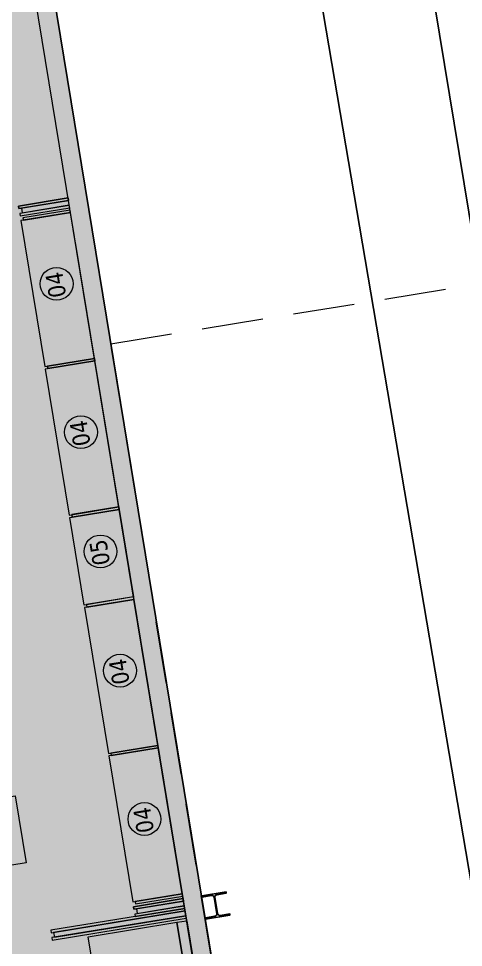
# Model space of a CAD drawing. Header units: metres. Extents: x 2 to 659295185, y -28 to 1124222152.
# Drawn here: x 655578.34 to 655581.95, y 1126596.32 to 1126603.85 of the extents above; entities that cross this region are included whole.
import ezdxf

# ---------------------------------------------------------------- set-up
doc = ezdxf.new("R2010")
doc.units = ezdxf.units.M
doc.header["$MEASUREMENT"] = 0
for name, pattern in [('CCSM_C1_CUERPO BJ$0$CONTINUA', [0]), ('CCSM_C1_CUERPO BJ$0$DASHED', [0.75, 0.5, -0.25]), ('CONTINUA', [0]), ('DASHDOT', [1, 0.5, -0.25, 0, -0.25])]:
    doc.linetypes.add(name, pattern=pattern)
doc.layers.get('0').update_dxf_attribs({"linetype": 'CONTINUOUS'})
for name, color, linetype in [('A-PARED', 2, 'CONTINUA'), ('CCSM_C1_CUERPO BJ$0$A-PARED', 2, 'CCSM_C1_CUERPO BJ$0$CONTINUA'), ('CCSM_C1_CUERPO BJ$0$A-PROYECCIONES', 5, 'CCSM_C1_CUERPO BJ$0$DASHED'), ('CCSM_C1_CUERPO BJ$0$A_INDICATIVOS', 8, 'CCSM_C1_CUERPO BJ$0$CONTINUA'), ('CCSM_C1_CUERPO BJ$0$E-CM', 3, 'CONTINUOUS'), ('Parcelas', 140, 'CONTINUOUS')]:
    doc.layers.add(name, color=color, linetype=linetype)
for name, color, linetype, lineweight in [('LC-CODIGOS', 12, 'CONTINUOUS', 0), ('LC-MOBILIARIO METÁLICO TIENDA', 12, 'CONTINUOUS', 13), ('LC-MUEBLE MADERA', 12, 'CONTINUOUS', 9), ('LOCALES ASIGNADOS', 41, 'DASHDOT', 0)]:
    doc.layers.add(name, color=color, linetype=linetype, lineweight=lineweight)
doc.styles.get("Standard").update_dxf_attribs({"font": 'tahoma.ttf'})

# ---------------------------------------------------------------- blocks, each defined once
blk = doc.blocks.new('40')
for points in [[(-504829.4275, -306716.3961), (-504830.6325, -306716.3961), (-504830.6325, -306716.3161), (-504829.4275, -306716.3161)], [(-504829.4275, -306716.3961), (-504829.4275, -306717.1261), (-504830.6325, -306717.1261), (-504830.6325, -306716.3961)]]:
    blk.add_lwpolyline(points, close=True)
at = {"layer": 'LC-CODIGOS'}
blk.add_circle((-504829.6636, -306716.892), 0.1441, dxfattribs=at)
at = {"layer": 'LC-CODIGOS', "insert": (-504829.574, -306716.9608), "char_height": 0.13925, "width": 0.016231, "attachment_point": 9, "rotation": 360}
blk.add_mtext('40', dxfattribs=at)
blk = doc.blocks.new('CCSM_C1_CUERPO BJ$0$Camion L12')
blk.add_lwpolyline([(-1.1481, 0), (-1.152, 8.0483, -0.414214), (-1.1071, 8.0932), (1.1071, 8.0943, -0.414214), (1.152, 8.0494), (1.1519, 0)], format="xyb", close=True)
blk = doc.blocks.new('CCSM_C1_CUERPO BJ$0$HEA200')
blk.add_lwpolyline([(3.2, 27.5), (3.2, 162, -0.410123), (21, 180), (100, 180), (100, 190), (-100, 190), (-100, 180), (-21, 180, -0.410123), (-3.3, 162), (-3.3, 28, -0.410123), (-21, 10), (-100, 10), (-100, 0), (100, 0), (100, 10), (21, 10, -0.418316), (3.2, 28)], format="xyb")
blk = doc.blocks.new('mueble de equip')
blk.add_lwpolyline([(161.2126, 53.4528), (161.7626, 53.4528), (161.7626, 51.699), (161.2126, 51.699)], close=True)
blk = doc.blocks.new('vitrina E.M')
for points in [[(-504816.5194, -306803.8104), (-504816.5394, -306803.8104), (-504816.5394, -306804.1971), (-504816.5194, -306804.1971)], [(-504816.5194, -306803.7904), (-504816.5194, -306804.1971), (-504815.3194, -306804.1971), (-504815.3194, -306803.7904)], [(-504815.2994, -306803.8104), (-504815.3194, -306803.8104), (-504815.3194, -306804.1971), (-504815.2994, -306804.1971)], [(-504815.2994, -306803.7904), (-504815.2994, -306804.1971), (-504814.0994, -306804.1971), (-504814.0994, -306803.7904)], [(-504814.0794, -306803.8104), (-504814.0994, -306803.8104), (-504814.0994, -306804.1971), (-504814.0794, -306804.1971)], [(-504814.0794, -306803.8104), (-504814.0994, -306803.8104), (-504814.0994, -306804.1971), (-504814.0794, -306804.1971)], [(-504813.3594, -306803.7904), (-504813.3594, -306804.1971), (-504814.0794, -306804.1971), (-504814.0794, -306803.7904)], [(-504813.3594, -306803.8104), (-504813.3394, -306803.8104), (-504813.3394, -306804.1971), (-504813.3594, -306804.1971)], [(-504813.3593, -306803.8104), (-504813.3393, -306803.8104), (-504813.3393, -306804.1971), (-504813.3593, -306804.1971)], [(-504813.3593, -306803.8104), (-504813.3393, -306803.8104), (-504813.3393, -306804.197), (-504813.3593, -306804.197)], [(-504813.3393, -306803.8104), (-504813.3593, -306803.8104), (-504813.3593, -306804.197), (-504813.3393, -306804.197)], [(-504813.3394, -306803.7904), (-504813.3394, -306804.1971), (-504812.1394, -306804.1971), (-504812.1394, -306803.7904)], [(-504812.1395, -306803.8104), (-504812.1195, -306803.8104), (-504812.1195, -306804.1971), (-504812.1395, -306804.1971)], [(-504812.1194, -306803.8104), (-504812.1394, -306803.8104), (-504812.1394, -306804.1971), (-504812.1194, -306804.1971)], [(-504812.1394, -306803.8104), (-504812.1194, -306803.8104), (-504812.1194, -306804.1971), (-504812.1394, -306804.1971)], [(-504812.1394, -306803.8104), (-504812.1194, -306803.8104), (-504812.1194, -306804.197), (-504812.1394, -306804.197)], [(-504812.1194, -306803.8104), (-504812.1394, -306803.8104), (-504812.1394, -306804.197), (-504812.1194, -306804.197)], [(-504812.1195, -306803.7904), (-504812.1195, -306804.1971), (-504810.9195, -306804.1971), (-504810.9195, -306803.7904)], [(-504810.8995, -306803.8104), (-504810.9195, -306803.8104), (-504810.9195, -306804.1971), (-504810.8995, -306804.1971)]]:
    blk.add_lwpolyline(points, close=True)
for points in [[(-504814.0793, -306803.8104), (-504814.0993, -306803.8104), (-504814.0993, -306804.1971), (-504814.0793, -306804.1971), (-504814.0793, -306803.8104)], [(-504814.0793, -306803.8104), (-504814.0993, -306803.8104), (-504814.0993, -306804.197), (-504814.0793, -306804.197)]]:
    blk.add_lwpolyline(points)
at = {"layer": 'LC-CODIGOS'}
for centre in [(-504815.8716, -306803.9925), (-504814.6516, -306803.9925), (-504813.6716, -306803.9925), (-504812.6916, -306803.9925), (-504811.4717, -306803.9925)]:
    blk.add_circle(centre, 0.1331, dxfattribs=at)
at = {"layer": 'LC-CODIGOS', "char_height": 0.13925, "width": 0.016231, "attachment_point": 1}
for s, insert in [('04', (-504815.9836, -306803.9142)), ('04', (-504814.7636, -306803.9142)), ('05', (-504813.7836, -306803.9142)), ('04', (-504812.8037, -306803.9142)), ('04', (-504811.5837, -306803.9142))]:
    blk.add_mtext(s, dxfattribs=dict(at, insert=insert))
blk = doc.blocks.new('triple tabique slatwall')
for points in [[(-504845.0212, -306716.8481), (-504845.0012, -306716.8481), (-504845.0012, -306717.2346), (-504845.0012, -306717.2546), (-504845.0212, -306717.2546)], [(-504845.0012, -306716.8481), (-504845.0212, -306716.8481), (-504845.0212, -306717.2546), (-504845.0212, -306717.2546), (-504845.0012, -306717.2546)]]:
    blk.add_lwpolyline(points, close=True)
for points in [[(-504845.0012, -306716.8481), (-504845.0012, -306717.2346), (-504845.0012, -306717.2346), (-504844.9612, -306717.2346), (-504844.9612, -306716.8481)], [(-504844.9612, -306716.8481), (-504844.9612, -306717.2546), (-504844.9412, -306717.2546), (-504844.9412, -306716.8481), (-504844.9612, -306716.8481)]]:
    blk.add_lwpolyline(points)

msp = doc.modelspace()

# ---------------------------------------------------------------- hatches: boundary and pattern name
at = {"layer": 'LOCALES ASIGNADOS'}
msp.add_hatch(color=256, dxfattribs=at).paths.add_polyline_path([(655573.6331, 1126634.5074), (655553.8917, 1126631.272), (655555.8356, 1126619.4144), (655554.4093, 1126619.1806), (655558.2966, 1126595.4672), (655554.0154, 1126594.7654), (655555.9762, 1126582.7407), (655581.4343, 1126586.9137)])

# ---------------------------------------------------------------- linework, layer by layer
msp.add_lwpolyline([(655553.8917, 1126631.272), (655573.6331, 1126634.5074), (655581.4343, 1126586.9137), (655555.9762, 1126582.7407), (655554.0154, 1126594.7654), (655558.2966, 1126595.4672), (655554.4093, 1126619.1806), (655555.8356, 1126619.4144), (655553.8917, 1126631.272)])
at = {"layer": 'A-PARED', "lineweight": 5}
for p, q in [((655580.5708, 1126591.2573, 0.0026), (655576.4213, 1126616.5725, 0)), ((655578.8034, 1126602.0374), (655580.1096, 1126594.0686))]:
    msp.add_line(p, q, dxfattribs=at)
at = {"layer": 'CCSM_C1_CUERPO BJ$0$A-PARED', "lineweight": 5}
msp.add_line((655575.012, 1126626.095), (655580.7523, 1126591.0652), dxfattribs=at)
at = {"layer": 'CCSM_C1_CUERPO BJ$0$A-PROYECCIONES', "lineweight": 5}
msp.add_lwpolyline([(655580.7538, 1126591.0655), (655579.0901, 1126601.2156), (655590.424, 1126603.0632), (655591.3616, 1126598.3531), (655592.4265, 1126592.9787), (655593.4234, 1126587.9704), (655593.6633, 1126586.7901), (655581.774, 1126584.8413), (655580.7538, 1126591.0655)], dxfattribs=at)
at = {"layer": 'LC-MUEBLE MADERA'}
for points in [[(655578.604, 1126596.4568), (655578.6072, 1126596.4371), (655579.6927, 1126596.615), (655579.6895, 1126596.6347)], [(655578.6269, 1126596.4403), (655578.6334, 1126596.4008), (655579.6992, 1126596.5755), (655579.6927, 1126596.615)], [(655578.6137, 1126596.3976), (655578.6169, 1126596.3779), (655579.7024, 1126596.5558), (655579.6992, 1126596.5755)]]:
    msp.add_lwpolyline(points, close=True, dxfattribs=at)
at = {"layer": 'Parcelas', "lineweight": -3}
msp.add_lwpolyline([(655665, 1126303), (655670, 1126341), (655654, 1126424), (655641, 1126483), (655631, 1126535), (655619, 1126532), (655610, 1126585), (655595, 1126588), (655583, 1126591), (655553, 1126768)], dxfattribs=at)

# ---------------------------------------------------------------- block references
at = {"layer": 'CCSM_C1_CUERPO BJ$0$A_INDICATIVOS', "lineweight": 5, "xscale": -1, "rotation": 9.337263925335284}
msp.add_blockref('CCSM_C1_CUERPO BJ$0$Camion L12', (655583.6442, 1126599.3357), dxfattribs=at)
at = {"layer": 'CCSM_C1_CUERPO BJ$0$E-CM', "color": 8, "lineweight": 5, "xscale": 0.0009999999647109722, "yscale": 0.0009999999647109722, "zscale": 0.0009999999647109722, "rotation": 189.3084474079254}
msp.add_blockref('CCSM_C1_CUERPO BJ$0$HEA200', (655579.9265, 1126596.7521), dxfattribs=at)
at = {"layer": 'LC-MOBILIARIO METÁLICO TIENDA', "rotation": 279.3085903218055}
msp.add_blockref('40', (1039914.2732, 678025.6859), dxfattribs=at)
at = {"layer": 'LC-MUEBLE MADERA'}
for name, p, rotation in [('mueble de equip', (655499.4917, 1126747.9918), 279.3085903218055), ('triple tabique slatwall', (1039916.1646, 678017.4358), 279.3085903218055), ('vitrina E.M', (271160.6618, 1575139.4598), 99.30859032180548), ('triple tabique slatwall', (1039917.0963, 678011.7518), 279.3085903218055)]:
    msp.add_blockref(name, p, dxfattribs=dict(at, rotation=rotation))

doc.saveas('drawing.dxf')
